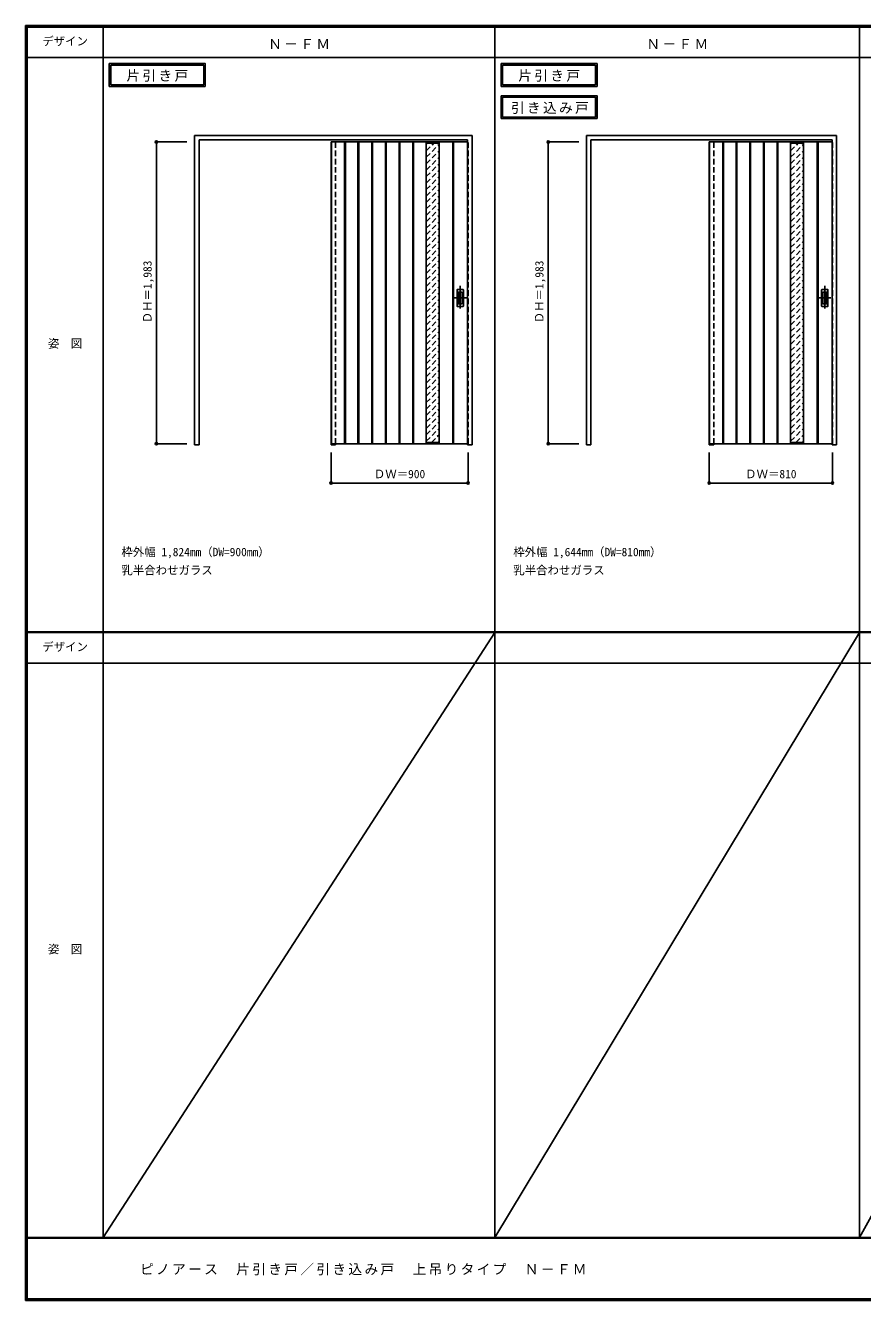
# Model space of a CAD drawing. Units: millimetres, scale not verified. Extents: x -6000 to 5700, y -4307 to 4175.
# Drawn here: x -6000 to -502, y -4205 to 4175 of the extents above; entities that cross this region are included whole.
import ezdxf
from ezdxf.enums import TextEntityAlignment as Align

# ---------------------------------------------------------------- set-up
doc = ezdxf.new("R2010")
doc.units = ezdxf.units.MM
doc.header["$LTSCALE"] = 30
doc.header["$PDMODE"] = 32
doc.header["$PDSIZE"] = 15
doc.linetypes.add('CHAIN1', pattern=[8, 5, -1, 1, -1])
doc.linetypes.add('DASHED1', pattern=[1.8, 1.2, -0.6])
for name, color, linetype in [('0-1_通り芯', 4, 'CHAIN1'), ('0-2_扉', 4, 'DASHED1'), ('0-3_仕上げ', 3, 'Continuous'), ('0-4_枠', 3, 'Continuous'), ('0-6_引手', 3, 'Continuous'), ('0-A_文字', 7, 'Continuous'), ('0-B_寸法', 7, 'Continuous'), ('0-C_ハッチ', 4, 'DASHED1'), ('F-1_枠', 6, 'Continuous'), ('F-A_文字', 7, 'Continuous')]:
    doc.layers.add(name, color=color, linetype=linetype)
doc.styles.add('ＭＳ ゴシック', font='')
doc.styles.get('ＭＳ ゴシック').set_extended_font_data('MS Gothic')

msp = doc.modelspace()

# ---------------------------------------------------------------- linework, layer by layer
at = {"layer": '0-1_通り芯'}
for p, q in [((-3144, 2465), (-3144, 2303)), ((-750, 2465), (-750, 2303)), ((-3103, 2384), (-3185, 2384)), ((-709, 2384), (-791, 2384))]:
    msp.add_line(p, q, dxfattribs=at)
at = {"layer": '0-2_扉'}
for p, q in [((-3993, 3409.5), (-3993, 3405.5)), ((-3096, 3409.5), (-3093, 3409.5)), ((-3093, 1426.5), (-3093, 3409.5)), ((-1509, 3409.5), (-1509, 3405.5)), ((-702, 3409.5), (-699, 3409.5)), ((-3096, 1426.5), (-3093, 1426.5))]:
    msp.add_line(p, q, dxfattribs=at)
at = {"layer": '0-2_扉', "color": 3, "linetype": 'Continuous'}
for p, q in [((-3096, 3409.5), (-3993, 3409.5)), ((-3993, 3409.5), (-3993, 1426.5)), ((-1509, 3409.5), (-1509, 1426.5)), ((-702, 3409.5), (-1509, 3409.5)), ((-3096, 1426.5), (-3993, 1426.5)), ((-702, 1426.5), (-1509, 1426.5))]:
    msp.add_line(p, q, dxfattribs=at)
at = {"layer": '0-2_扉'}
msp.add_lwpolyline([(-702, 1426.5), (-699, 1426.5), (-699, 3409.5)], dxfattribs=at)
at = {"layer": '0-3_仕上げ'}
for p, q in [((-3990, 3409.5), (-3990, 1426.5)), ((-3904, 3409.5), (-3904, 1426.5)), ((-3899, 3409.5), (-3899, 1426.5)), ((-3816, 3409.5), (-3816, 1426.5)), ((-3811, 3409.5), (-3811, 1426.5)), ((-3726, 3409.5), (-3726, 1426.5)), ((-3721, 3409.5), (-3721, 1426.5)), ((-3636, 3409.5), (-3636, 1426.5)), ((-3631, 3409.5), (-3631, 1426.5)), ((-3546, 3409.5), (-3546, 1426.5)), ((-3541, 3409.5), (-3541, 1426.5)), ((-3456, 3409.5), (-3456, 1426.5)), ((-3451, 3409.5), (-3451, 1426.5)), ((-3193, 3409.5), (-3193, 1426.5)), ((-3188, 3409.5), (-3188, 1426.5)), ((-1506, 3409.5), (-1506, 1426.5)), ((-1420, 1426.5), (-1420, 3409.5)), ((-1415, 1426.5), (-1415, 3409.5)), ((-1332, 1426.5), (-1332, 3409.5)), ((-1327, 1426.5), (-1327, 3409.5)), ((-1242, 1426.5), (-1242, 3409.5)), ((-1237, 1426.5), (-1237, 3409.5)), ((-1152, 3409.5), (-1152, 1426.5)), ((-1147, 3409.5), (-1147, 1426.5)), ((-1062, 3409.5), (-1062, 1426.5)), ((-1057, 3409.5), (-1057, 1426.5)), ((-799, 3409.5), (-799, 1426.5)), ((-794, 3409.5), (-794, 1426.5))]:
    msp.add_line(p, q, dxfattribs=at)
at = {"layer": '0-3_仕上げ', "color": 7}
for p, q in [((-3368, 3409.5), (-3368, 1426.5)), ((-3368, 3401.5), (-3283, 3401.5)), ((-3283, 3409.5), (-3283, 1426.5)), ((-974, 3409.5), (-974, 1426.5)), ((-974, 3401.5), (-889, 3401.5)), ((-889, 3409.5), (-889, 1426.5)), ((-3368, 1434.5), (-3283, 1434.5)), ((-974, 1434.5), (-889, 1434.5))]:
    msp.add_line(p, q, dxfattribs=at)
at = {"layer": '0-3_仕上げ', "linetype": 'DASHED1'}
for p, q in [((-3096, 1426.5), (-3096, 3409.5)), ((-702, 1426.5), (-702, 3409.5))]:
    msp.add_line(p, q, dxfattribs=at)
at = {"layer": '0-4_枠'}
for p, q in [((-4890, 1418), (-4890, 3453)), ((-4890, 3453), (-3066, 3453)), ((-3066, 1418), (-3066, 3453)), ((-2316, 1418), (-2316, 3453)), ((-2316, 3453), (-672, 3453)), ((-672, 1418), (-672, 3453)), ((-4860, 3423), (-3096, 3423)), ((-4860, 1418), (-4860, 3423)), ((-3096, 1418), (-3096, 3423)), ((-2286, 3423), (-702, 3423)), ((-2286, 1418), (-2286, 3423)), ((-702, 1418), (-702, 3423)), ((-3993, 1426.5), (-3993, 1418)), ((-3963, 1426.5), (-3963, 1418)), ((-1509, 1426.5), (-1509, 1418)), ((-1479, 1426.5), (-1479, 1418)), ((-4890, 1418), (-4860, 1418)), ((-3993, 1418), (-3963, 1418)), ((-3096, 1418), (-3066, 1418)), ((-2316, 1418), (-2286, 1418)), ((-1509, 1418), (-1479, 1418)), ((-702, 1418), (-672, 1418))]:
    msp.add_line(p, q, dxfattribs=at)
at = {"layer": '0-4_枠', "color": 4, "linetype": 'DASHED1'}
for p, q in [((-3993, 1426.5), (-3993, 3423)), ((-3963, 1426.5), (-3963, 3423)), ((-1509, 1426.5), (-1509, 3423)), ((-1479, 1426.5), (-1479, 3423))]:
    msp.add_line(p, q, dxfattribs=at)
at = {"layer": '0-6_引手'}
for p, q in [((-3165, 2437.5), (-3165, 2330.5)), ((-3163.5, 2439), (-3124.5, 2439)), ((-3123, 2330.5), (-3123, 2437.5)), ((-771, 2437.5), (-771, 2330.5)), ((-769.5, 2439), (-730.5, 2439)), ((-729, 2330.5), (-729, 2437.5)), ((-3163.5, 2329), (-3124.5, 2329)), ((-769.5, 2329), (-730.5, 2329))]:
    msp.add_line(p, q, dxfattribs=at)
at = {"layer": '0-6_引手', "color": 7}
for p, q in [((-3156.5, 2421.5), (-3156.5, 2346.5)), ((-3155, 2423), (-3133, 2423)), ((-3131.5, 2346.5), (-3131.5, 2421.5)), ((-762.5, 2421.5), (-762.5, 2346.5)), ((-761, 2423), (-739, 2423)), ((-737.5, 2346.5), (-737.5, 2421.5)), ((-3155, 2345), (-3133, 2345)), ((-761, 2345), (-739, 2345))]:
    msp.add_line(p, q, dxfattribs=at)
at = {"layer": '0-6_引手'}
for centre, start, end in [((-3163.5, 2437.5), 90, 180), ((-3124.5, 2437.5), 0, 90), ((-769.5, 2437.5), 90, 180), ((-730.5, 2437.5), 0, 90), ((-3163.5, 2330.5), 180, 270), ((-3124.5, 2330.5), 270, 0), ((-769.5, 2330.5), 180, 270), ((-730.5, 2330.5), 270, 0)]:
    msp.add_arc(centre, 1.5, start, end, dxfattribs=at)
at = {"layer": '0-6_引手', "color": 7}
for centre, start, end in [((-3155, 2421.5), 90, 180), ((-3155, 2346.5), 180, 270), ((-3133, 2421.5), 0, 90), ((-3133, 2346.5), 270, 0), ((-761, 2421.5), 90, 180), ((-761, 2346.5), 180, 270), ((-739, 2421.5), 0, 90), ((-739, 2346.5), 270, 0)]:
    msp.add_arc(centre, 1.5, start, end, dxfattribs=at)
at = {"layer": '0-A_文字'}
for p, q in [((-5450, 3925), (-5450, 3775)), ((-5440, 3915), (-5440, 3785)), ((-5440, 3915), (-4828.97, 3915)), ((-4828.97, 3915), (-4828.97, 3785)), ((-2876, 3925), (-2876, 3775)), ((-2866, 3915), (-2866, 3785)), ((-2866, 3915), (-2254.97, 3915)), ((-2254.97, 3915), (-2254.97, 3785)), ((-5450, 3775), (-4818.97, 3775)), ((-5440, 3785), (-4828.97, 3785)), ((-2876, 3775), (-2244.97, 3775)), ((-2866, 3785), (-2254.97, 3785)), ((-2876, 3713.53), (-2876, 3563.53)), ((-2866, 3703.53), (-2866, 3573.53)), ((-2866, 3703.53), (-2254.97, 3703.53)), ((-2254.97, 3703.53), (-2254.97, 3573.53)), ((-2876, 3563.53), (-2244.97, 3563.53)), ((-2866, 3573.53), (-2254.97, 3573.53))]:
    msp.add_line(p, q, dxfattribs=at)
for points in [[(-5450, 3925), (-4818.97, 3925), (-4818.97, 3775)], [(-2876, 3925), (-2244.97, 3925), (-2244.97, 3775)], [(-2876, 3713.53), (-2244.97, 3713.53), (-2244.97, 3563.53)]]:
    msp.add_lwpolyline(points, dxfattribs=at)
at = {"layer": '0-B_寸法', "color": 4}
for p, q in [((-5140, 3409.5), (-5140, 1426.5)), ((-5140, 3409.5), (-4940, 3409.5)), ((-2566, 3409.5), (-2566, 1426.5)), ((-2566, 3409.5), (-2366, 3409.5)), ((-5140, 1426.5), (-4940, 1426.5)), ((-2566, 1426.5), (-2366, 1426.5)), ((-3993, 1168), (-3993, 1368)), ((-3093, 1168), (-3093, 1368)), ((-1509, 1168), (-1509, 1368)), ((-699, 1168), (-699, 1368)), ((-3093, 1168), (-3993, 1168)), ((-699, 1168), (-1509, 1168))]:
    msp.add_line(p, q, dxfattribs=at)
at = {"layer": '0-B_寸法'}
for p in [(-5140, 3409.5), (-2566, 3409.5), (-5140, 1426.5), (-2566, 1426.5), (-3993, 1168), (-3093, 1168), (-1509, 1168), (-699, 1168)]:
    msp.add_point(p, dxfattribs=at)
at = {"layer": '0-C_ハッチ'}
for p, q in [((-3368, 3393.73), (-3360.23, 3401.5)), ((-3368, 3351.31), (-3317.81, 3401.5)), ((-3368, 3308.88), (-3283, 3393.88)), ((-974, 3351.31), (-923.81, 3401.5)), ((-974, 3393.73), (-966.23, 3401.5)), ((-974, 3308.88), (-889, 3393.88)), ((-3368, 3266.45), (-3283, 3351.45)), ((-3368, 3224.03), (-3283, 3309.03)), ((-974, 3266.45), (-889, 3351.45)), ((-974, 3224.03), (-889, 3309.03)), ((-3368, 3181.6), (-3283, 3266.6)), ((-3368, 3139.18), (-3283, 3224.18)), ((-974, 3181.6), (-889, 3266.6)), ((-974, 3139.18), (-889, 3224.18)), ((-3368, 3096.75), (-3283, 3181.75)), ((-3368, 3054.32), (-3283, 3139.32)), ((-974, 3096.75), (-889, 3181.75)), ((-974, 3054.32), (-889, 3139.32)), ((-3368, 3011.9), (-3283, 3096.9)), ((-3368, 2969.47), (-3283, 3054.47)), ((-974, 3011.9), (-889, 3096.9)), ((-974, 2969.47), (-889, 3054.47)), ((-3368, 2927.04), (-3283, 3012.04)), ((-3368, 2884.62), (-3283, 2969.62)), ((-974, 2927.04), (-889, 3012.04)), ((-974, 2884.62), (-889, 2969.62)), ((-3368, 2842.19), (-3283, 2927.19)), ((-3368, 2799.76), (-3283, 2884.76)), ((-974, 2842.19), (-889, 2927.19)), ((-974, 2799.76), (-889, 2884.76)), ((-3368, 2757.34), (-3283, 2842.34)), ((-3368, 2714.91), (-3283, 2799.91)), ((-974, 2757.34), (-889, 2842.34)), ((-974, 2714.91), (-889, 2799.91)), ((-3368, 2672.48), (-3283, 2757.48)), ((-3368, 2630.06), (-3283, 2715.06)), ((-974, 2672.48), (-889, 2757.48)), ((-974, 2630.06), (-889, 2715.06)), ((-3368, 2587.63), (-3283, 2672.63)), ((-3368, 2545.21), (-3283, 2630.21)), ((-974, 2587.63), (-889, 2672.63)), ((-974, 2545.21), (-889, 2630.21)), ((-3368, 2502.78), (-3283, 2587.78)), ((-3368, 2460.35), (-3283, 2545.35)), ((-974, 2502.78), (-889, 2587.78)), ((-974, 2460.35), (-889, 2545.35)), ((-3368, 2417.93), (-3283, 2502.93)), ((-3368, 2375.5), (-3283, 2460.5)), ((-974, 2417.93), (-889, 2502.93)), ((-974, 2375.5), (-889, 2460.5)), ((-3368, 2333.07), (-3283, 2418.07)), ((-3368, 2290.65), (-3283, 2375.65)), ((-974, 2333.07), (-889, 2418.07)), ((-974, 2290.65), (-889, 2375.65)), ((-3368, 2248.22), (-3283, 2333.22)), ((-3368, 2205.79), (-3283, 2290.79)), ((-974, 2248.22), (-889, 2333.22)), ((-974, 2205.79), (-889, 2290.79)), ((-3368, 2163.37), (-3283, 2248.37)), ((-3368, 2120.94), (-3283, 2205.94)), ((-974, 2163.37), (-889, 2248.37)), ((-974, 2120.94), (-889, 2205.94)), ((-3368, 2078.52), (-3283, 2163.52)), ((-3368, 2036.09), (-3283, 2121.09)), ((-974, 2078.52), (-889, 2163.52)), ((-974, 2036.09), (-889, 2121.09)), ((-3368, 1993.66), (-3283, 2078.66)), ((-3368, 1951.24), (-3283, 2036.24)), ((-974, 1993.66), (-889, 2078.66)), ((-974, 1951.24), (-889, 2036.24)), ((-3368, 1908.81), (-3283, 1993.81)), ((-3368, 1866.38), (-3283, 1951.38)), ((-974, 1908.81), (-889, 1993.81)), ((-974, 1866.38), (-889, 1951.38)), ((-3368, 1823.96), (-3283, 1908.96)), ((-3368, 1781.53), (-3283, 1866.53)), ((-974, 1823.96), (-889, 1908.96)), ((-974, 1781.53), (-889, 1866.53)), ((-3368, 1739.1), (-3283, 1824.1)), ((-3368, 1696.68), (-3283, 1781.68)), ((-974, 1739.1), (-889, 1824.1)), ((-974, 1696.68), (-889, 1781.68)), ((-3368, 1654.25), (-3283, 1739.25)), ((-3368, 1611.82), (-3283, 1696.82)), ((-974, 1654.25), (-889, 1739.25)), ((-974, 1611.82), (-889, 1696.82)), ((-3368, 1569.4), (-3283, 1654.4)), ((-3368, 1526.97), (-3283, 1611.97)), ((-974, 1569.4), (-889, 1654.4)), ((-974, 1526.97), (-889, 1611.97)), ((-3368, 1484.55), (-3283, 1569.55)), ((-3368, 1442.12), (-3283, 1527.12)), ((-974, 1484.55), (-889, 1569.55)), ((-974, 1442.12), (-889, 1527.12)), ((-3333.19, 1434.5), (-3283, 1484.69)), ((-3290.77, 1434.5), (-3283, 1442.27)), ((-939.19, 1434.5), (-889, 1484.69)), ((-896.77, 1434.5), (-889, 1442.27))]:
    msp.add_line(p, q, dxfattribs=at)
at = {"layer": 'F-1_枠'}
for p, q in [((-6000, 4175), (5700, 4175)), ((-6000, 4175), (-6000, -4205)), ((-6000, 4170), (5700, 4170)), ((-6000, 4165), (5700, 4165)), ((-5995, 4175), (-5995, -4205)), ((-5990, 4175), (-5990, -4205)), ((-5490, 4175), (-5490, -3790)), ((-2916, -3790), (-2916, 4175)), ((-522, -3790), (-522, 4175)), ((-6000, 3965), (5700, 3965)), ((-6000, 190.5), (5700, 190.5)), ((-6000, 187.5), (5700, 187.5)), ((-6000, 184.5), (5700, 184.5)), ((-6000, -15.5), (5700, -15.5)), ((5700, -3790), (-6000, -3790)), ((5700, -3795), (-6000, -3795)), ((5700, -4195), (-6000, -4195)), ((5700, -4200), (-6000, -4200)), ((5700, -4205), (-6000, -4205))]:
    msp.add_line(p, q, dxfattribs=at)
at = {"layer": 'F-A_文字'}
for p, q in [((-2916, 184.5), (-5490, -3790)), ((-522, 184.5), (-2916, -3790)), ((1678, 184.5), (-522, -3790))]:
    msp.add_line(p, q, dxfattribs=at)

# ---------------------------------------------------------------- texts
at = {"layer": '0-A_文字', "style": 'ＭＳ ゴシック'}
for s, p in [('枠外幅 1,824mm（DW=900mm）', (-5370, 670.5)), ('枠外幅 1,644mm（DW=810mm）', (-2796, 670.5)), ('乳半合わせガラス', (-5370, 550.5)), ('乳半合わせガラス', (-2796, 550.5))]:
    msp.add_text(s, height=54.99, dxfattribs=at).set_placement(p, align=Align.BOTTOM_LEFT)
at = {"layer": '0-A_文字', "char_height": 65.98, "attachment_point": 7, "style": 'ＭＳ ゴシック'}
for s, insert in [('\\T1.17;Ｎ－ＦＭ', (-4405.5, 4020)), ('\\T1.17;Ｎ－ＦＭ', (-1921.5, 4020)), ('\\T1.17;片引き戸', (-5336.98, 3805)), ('\\T1.17;片引き戸', (-2762.98, 3805)), ('\\T1.17;引き込み戸', (-2811.34, 3593.53))]:
    msp.add_mtext(s, dxfattribs=dict(at, insert=insert))
at = {"layer": '0-B_寸法', "style": 'ＭＳ ゴシック'}
for p in [(-5155, 2217.75), (-2581, 2217.75)]:
    msp.add_text('ＤＨ＝1,983', height=54.99, rotation=90, dxfattribs=at).set_placement(p, align=Align.BOTTOM_LEFT)
for s, p in [('ＤＷ＝900', (-3711.75, 1183)), ('ＤＷ＝810', (-1272.75, 1183))]:
    msp.add_text(s, height=54.99, dxfattribs=at).set_placement(p, align=Align.BOTTOM_LEFT)
at = {"layer": 'F-A_文字', "style": 'ＭＳ ゴシック'}
for s, p in [('デザイン', (-5890, 4027.5)), ('姿\u3000図', (-5852.5, 2040.25)), ('デザイン', (-5890, 47)), ('姿\u3000図', (-5852.5, -1940.25))]:
    msp.add_text(s, height=54.99, dxfattribs=at).set_placement(p, align=Align.BOTTOM_LEFT)
at = {"layer": 'F-A_文字', "insert": (-5247.55, -4040), "char_height": 65.98, "attachment_point": 7, "style": 'ＭＳ ゴシック'}
msp.add_mtext('\\T1.17;ピノアース\u3000片引き戸／引き込み戸\u3000上吊りタイプ\u3000Ｎ－ＦＭ', dxfattribs=at)

doc.saveas('drawing.dxf')
